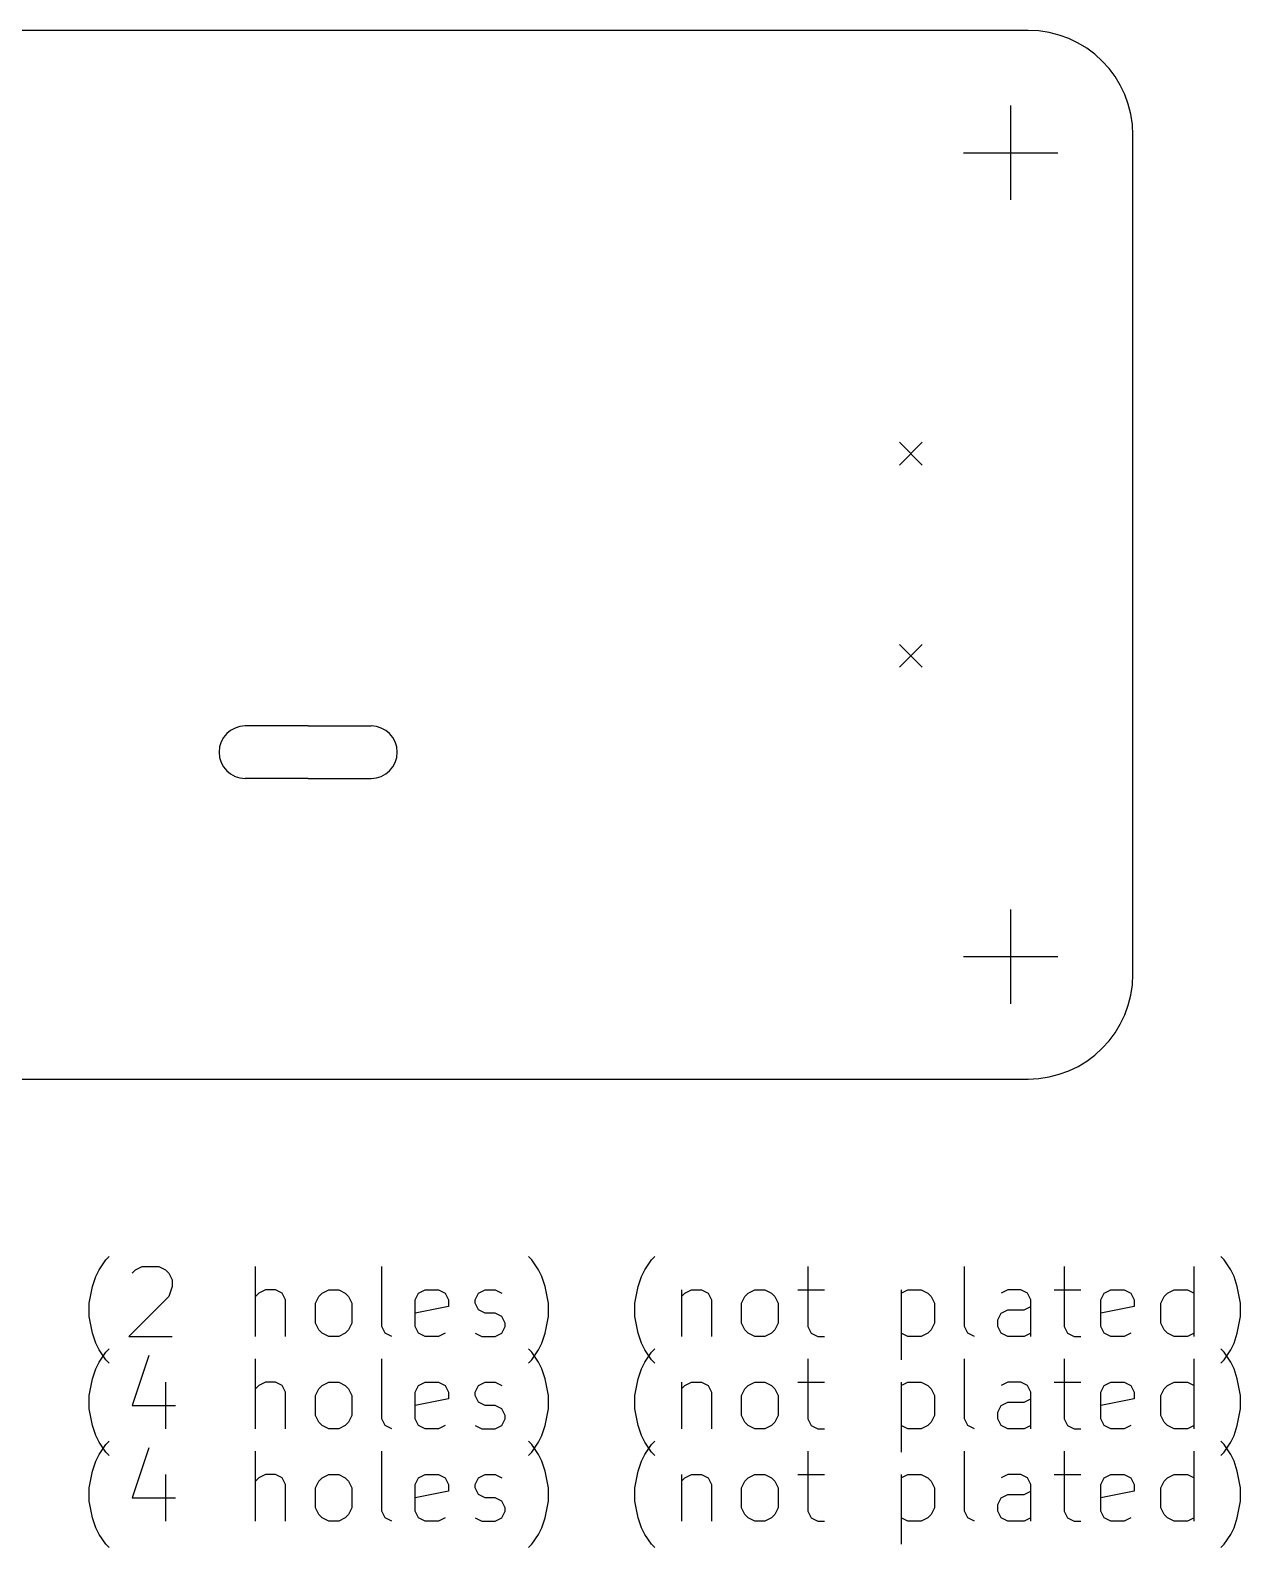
# Model space of a CAD drawing. Extents: x 3.5 to 6.26, y -5.33 to -3.62.
# Drawn here: x 4.9 to 6.263, y -5.331 to -3.622 of the extents above; entities that cross this region are included whole.
import ezdxf

# ---------------------------------------------------------------- set-up
doc = ezdxf.new("R2010")
doc.units = 0
doc.header["$MEASUREMENT"] = 0
doc.layers.add('BLACK', color=7, linetype='CONTINUOUS')

msp = doc.modelspace()

# ---------------------------------------------------------------- linework, layer by layer
at = {"layer": 'BLACK', "linetype": 'CONTINUOUS'}
for p, q in [((6.02362, -3.62205), (3.70079, -3.62205)), ((6.00394, -3.70669), (6.00394, -3.81299)), ((6.14173, -4.68504), (6.14173, -3.74016)), ((5.95079, -3.75984), (6.05709, -3.75984)), ((5.87874, -4.08602), (5.90433, -4.11161)), ((5.90433, -4.08602), (5.87874, -4.11161)), ((5.87874, -4.31358), (5.90433, -4.33917)), ((5.90433, -4.31358), (5.87874, -4.33917)), ((5.2126, -4.40551), (5.14173, -4.40551)), ((5.2126, -4.40551), (5.28346, -4.40551)), ((5.2126, -4.46457), (5.14173, -4.46457)), ((5.2126, -4.46457), (5.28346, -4.46457)), ((6.00394, -4.6122), (6.00394, -4.7185)), ((5.95079, -4.66535), (6.05709, -4.66535)), ((3.70079, -4.80315), (6.02362, -4.80315)), ((4.97697, -5.01811), (4.98446, -5.00686)), ((4.98446, -5.00686), (4.98821, -5.00312)), ((5.4644, -5.00686), (5.46065, -5.00312)), ((5.4719, -5.01811), (5.4644, -5.00686)), ((5.59189, -5.01811), (5.59939, -5.00686)), ((5.59939, -5.00686), (5.60314, -5.00312)), ((6.24431, -5.00686), (6.24056, -5.00312)), ((6.25181, -5.01811), (6.24431, -5.00686)), ((4.97322, -5.02561), (4.97697, -5.01811)), ((5.01446, -5.02186), (5.01821, -5.01811)), ((5.01821, -5.01811), (5.02571, -5.01436)), ((5.02571, -5.01436), (5.04446, -5.01436)), ((5.04446, -5.01436), (5.05196, -5.01811)), ((5.05196, -5.01811), (5.05571, -5.02186)), ((5.05571, -5.02186), (5.05945, -5.02936)), ((5.15319, -5.0931), (5.15319, -5.01436)), ((5.29568, -5.08186), (5.29568, -5.01436)), ((5.47565, -5.02561), (5.4719, -5.01811)), ((5.58814, -5.02561), (5.59189, -5.01811)), ((5.77562, -5.01436), (5.77562, -5.08186)), ((5.95184, -5.08186), (5.95184, -5.01436)), ((6.06433, -5.01436), (6.06433, -5.08186)), ((6.21056, -5.0931), (6.21056, -5.01436)), ((6.25556, -5.02561), (6.25181, -5.01811)), ((4.96572, -5.05561), (4.96947, -5.03686)), ((4.96947, -5.03686), (4.97322, -5.02561)), ((5.05945, -5.03686), (5.05571, -5.04811)), ((5.05945, -5.02936), (5.05945, -5.03686)), ((5.16444, -5.04061), (5.15694, -5.04436)), ((5.17569, -5.04061), (5.16444, -5.04061)), ((5.18319, -5.04436), (5.17569, -5.04061)), ((5.22818, -5.04436), (5.23568, -5.04061)), ((5.23568, -5.04061), (5.24693, -5.04061)), ((5.24693, -5.04061), (5.25443, -5.04436)), ((5.33692, -5.04436), (5.34442, -5.04061)), ((5.34442, -5.04061), (5.35942, -5.04061)), ((5.35942, -5.04061), (5.36692, -5.04436)), ((5.40441, -5.04436), (5.41191, -5.04061)), ((5.41191, -5.04061), (5.42316, -5.04061)), ((5.42316, -5.04061), (5.43066, -5.04436)), ((5.4794, -5.03686), (5.47565, -5.02561)), ((5.48315, -5.05561), (5.4794, -5.03686)), ((5.58064, -5.05561), (5.58439, -5.03686)), ((5.58439, -5.03686), (5.58814, -5.02561)), ((5.63313, -5.04061), (5.63313, -5.0931)), ((5.63688, -5.04436), (5.64438, -5.04061)), ((5.64438, -5.04061), (5.65563, -5.04061)), ((5.65563, -5.04061), (5.66313, -5.04436)), ((5.70812, -5.04436), (5.71562, -5.04061)), ((5.71562, -5.04061), (5.72687, -5.04061)), ((5.72687, -5.04061), (5.73437, -5.04436)), ((5.76437, -5.04061), (5.79436, -5.04061)), ((5.8806, -5.04061), (5.8806, -5.11935)), ((5.8806, -5.04436), (5.8881, -5.04061)), ((5.8881, -5.04061), (5.9031, -5.04061)), ((5.9031, -5.04061), (5.9106, -5.04436)), ((6.00059, -5.04061), (5.99309, -5.04436)), ((6.01559, -5.04061), (6.00059, -5.04061)), ((6.02308, -5.04436), (6.01559, -5.04061)), ((6.05308, -5.04061), (6.08308, -5.04061)), ((6.10932, -5.04436), (6.11682, -5.04061)), ((6.11682, -5.04061), (6.13182, -5.04061)), ((6.13182, -5.04061), (6.13932, -5.04436)), ((6.18056, -5.04436), (6.18806, -5.04061)), ((6.18806, -5.04061), (6.20306, -5.04061)), ((6.20306, -5.04061), (6.21056, -5.04436)), ((6.2593, -5.03686), (6.25556, -5.02561)), ((6.26305, -5.05561), (6.2593, -5.03686)), ((4.96572, -5.07061), (4.96572, -5.05561)), ((5.05571, -5.04811), (5.01071, -5.0931)), ((5.15694, -5.04436), (5.15319, -5.04811)), ((5.18694, -5.05186), (5.18319, -5.04436)), ((5.18694, -5.0931), (5.18694, -5.05186)), ((5.22068, -5.05561), (5.22443, -5.04811)), ((5.22068, -5.07811), (5.22068, -5.05561)), ((5.22443, -5.04811), (5.22818, -5.04436)), ((5.25443, -5.04436), (5.25818, -5.04811)), ((5.25818, -5.04811), (5.26193, -5.05561)), ((5.26193, -5.05561), (5.26193, -5.07811)), ((5.33317, -5.05186), (5.33692, -5.04436)), ((5.33317, -5.08186), (5.33317, -5.05186)), ((5.36692, -5.04436), (5.37067, -5.05186)), ((5.37067, -5.05186), (5.37067, -5.05936)), ((5.40066, -5.05186), (5.40441, -5.04436)), ((5.40066, -5.05561), (5.40066, -5.05186)), ((5.40441, -5.06311), (5.40066, -5.05561)), ((5.48315, -5.07061), (5.48315, -5.05561)), ((5.58064, -5.07061), (5.58064, -5.05561)), ((5.63313, -5.04811), (5.63688, -5.04436)), ((5.66313, -5.04436), (5.66688, -5.05186)), ((5.66688, -5.05186), (5.66688, -5.0931)), ((5.70062, -5.05561), (5.70437, -5.04811)), ((5.70062, -5.07811), (5.70062, -5.05561)), ((5.70437, -5.04811), (5.70812, -5.04436)), ((5.73437, -5.04436), (5.73812, -5.04811)), ((5.73812, -5.04811), (5.74187, -5.05561)), ((5.74187, -5.05561), (5.74187, -5.07811)), ((5.9106, -5.04436), (5.91435, -5.04811)), ((5.91435, -5.04811), (5.9181, -5.05561)), ((5.9181, -5.05561), (5.9181, -5.07811)), ((6.02683, -5.05186), (6.02308, -5.04436)), ((6.02683, -5.0931), (6.02683, -5.05186)), ((6.10557, -5.05186), (6.10932, -5.04436)), ((6.10557, -5.08186), (6.10557, -5.05186)), ((6.13932, -5.04436), (6.14307, -5.05186)), ((6.14307, -5.05186), (6.14307, -5.05936)), ((6.17307, -5.05561), (6.17682, -5.04811)), ((6.17307, -5.07811), (6.17307, -5.05561)), ((6.17682, -5.04811), (6.18056, -5.04436)), ((6.26305, -5.07061), (6.26305, -5.05561)), ((4.96947, -5.08935), (4.96572, -5.07061)), ((5.37067, -5.05936), (5.33317, -5.06686)), ((5.41191, -5.06686), (5.40441, -5.06311)), ((5.42316, -5.06686), (5.41191, -5.06686)), ((5.43066, -5.07061), (5.42316, -5.06686)), ((5.43441, -5.07811), (5.43066, -5.07061)), ((5.4794, -5.08935), (5.48315, -5.07061)), ((5.58439, -5.08935), (5.58064, -5.07061)), ((5.98934, -5.07436), (5.99309, -5.06686)), ((5.98934, -5.08186), (5.98934, -5.07436)), ((5.99309, -5.06686), (6.00059, -5.06311)), ((6.00059, -5.06311), (6.01933, -5.06311)), ((6.01933, -5.06311), (6.02683, -5.05936)), ((6.14307, -5.05936), (6.10557, -5.06686)), ((6.2593, -5.08935), (6.26305, -5.07061)), ((4.97322, -5.1006), (4.96947, -5.08935)), ((5.22443, -5.0856), (5.22068, -5.07811)), ((5.22818, -5.08935), (5.22443, -5.0856)), ((5.23568, -5.0931), (5.22818, -5.08935)), ((5.25443, -5.08935), (5.24693, -5.0931)), ((5.25818, -5.0856), (5.25443, -5.08935)), ((5.26193, -5.07811), (5.25818, -5.0856)), ((5.29942, -5.08935), (5.29568, -5.08186)), ((5.30692, -5.0931), (5.29942, -5.08935)), ((5.33692, -5.08935), (5.33317, -5.08186)), ((5.34442, -5.0931), (5.33692, -5.08935)), ((5.36692, -5.08935), (5.35942, -5.0931)), ((5.40066, -5.08935), (5.40816, -5.0931)), ((5.42316, -5.0931), (5.43066, -5.08935)), ((5.43066, -5.08935), (5.43441, -5.08186)), ((5.43441, -5.08186), (5.43441, -5.07811)), ((5.47565, -5.1006), (5.4794, -5.08935)), ((5.58814, -5.1006), (5.58439, -5.08935)), ((5.70437, -5.0856), (5.70062, -5.07811)), ((5.70812, -5.08935), (5.70437, -5.0856)), ((5.71562, -5.0931), (5.70812, -5.08935)), ((5.73437, -5.08935), (5.72687, -5.0931)), ((5.73812, -5.0856), (5.73437, -5.08935)), ((5.74187, -5.07811), (5.73812, -5.0856)), ((5.77562, -5.08186), (5.77936, -5.08935)), ((5.77936, -5.08935), (5.78686, -5.0931)), ((5.8881, -5.0931), (5.8806, -5.08935)), ((5.9106, -5.08935), (5.9031, -5.0931)), ((5.91435, -5.0856), (5.9106, -5.08935)), ((5.9181, -5.07811), (5.91435, -5.0856)), ((5.95559, -5.08935), (5.95184, -5.08186)), ((5.96309, -5.0931), (5.95559, -5.08935)), ((5.99309, -5.08935), (5.98934, -5.08186)), ((6.00059, -5.0931), (5.99309, -5.08935)), ((6.02683, -5.08935), (6.01933, -5.0931)), ((6.06433, -5.08186), (6.06808, -5.08935)), ((6.06808, -5.08935), (6.07558, -5.0931)), ((6.10932, -5.08935), (6.10557, -5.08186)), ((6.11682, -5.0931), (6.10932, -5.08935)), ((6.13932, -5.08935), (6.13182, -5.0931)), ((6.17682, -5.0856), (6.17307, -5.07811)), ((6.18056, -5.08935), (6.17682, -5.0856)), ((6.18806, -5.0931), (6.18056, -5.08935)), ((6.21056, -5.08935), (6.20306, -5.0931)), ((6.25556, -5.1006), (6.2593, -5.08935)), ((4.97697, -5.1081), (4.97322, -5.1006)), ((4.98446, -5.11935), (4.97697, -5.1081)), ((4.98446, -5.1108), (4.98821, -5.10705)), ((5.01071, -5.0931), (5.05945, -5.0931)), ((5.24693, -5.0931), (5.23568, -5.0931)), ((5.35942, -5.0931), (5.34442, -5.0931)), ((5.40816, -5.0931), (5.42316, -5.0931)), ((5.4644, -5.1108), (5.46065, -5.10705)), ((5.4644, -5.11935), (5.4719, -5.1081)), ((5.4719, -5.1081), (5.47565, -5.1006)), ((5.59189, -5.1081), (5.58814, -5.1006)), ((5.59939, -5.11935), (5.59189, -5.1081)), ((5.59939, -5.1108), (5.60314, -5.10705)), ((5.72687, -5.0931), (5.71562, -5.0931)), ((5.78686, -5.0931), (5.79436, -5.0931)), ((5.9031, -5.0931), (5.8881, -5.0931)), ((6.01933, -5.0931), (6.00059, -5.0931)), ((6.07558, -5.0931), (6.08308, -5.0931)), ((6.13182, -5.0931), (6.11682, -5.0931)), ((6.20306, -5.0931), (6.18806, -5.0931)), ((6.24431, -5.1108), (6.24056, -5.10705)), ((6.24431, -5.11935), (6.25181, -5.1081)), ((6.25181, -5.1081), (6.25556, -5.1006)), ((4.97322, -5.12955), (4.97697, -5.12205)), ((4.97697, -5.12205), (4.98446, -5.1108)), ((4.98821, -5.1231), (4.98446, -5.11935)), ((5.03321, -5.11455), (5.01446, -5.17079)), ((5.15319, -5.19704), (5.15319, -5.1183)), ((5.29568, -5.18579), (5.29568, -5.1183)), ((5.46065, -5.1231), (5.4644, -5.11935)), ((5.4719, -5.12205), (5.4644, -5.1108)), ((5.47565, -5.12955), (5.4719, -5.12205)), ((5.58814, -5.12955), (5.59189, -5.12205)), ((5.59189, -5.12205), (5.59939, -5.1108)), ((5.60314, -5.1231), (5.59939, -5.11935)), ((5.77562, -5.1183), (5.77562, -5.18579)), ((5.95184, -5.18579), (5.95184, -5.1183)), ((6.06433, -5.1183), (6.06433, -5.18579)), ((6.21056, -5.19704), (6.21056, -5.1183)), ((6.24056, -5.1231), (6.24431, -5.11935)), ((6.25181, -5.12205), (6.24431, -5.1108)), ((6.25556, -5.12955), (6.25181, -5.12205)), ((4.96572, -5.15955), (4.96947, -5.1408)), ((4.96947, -5.1408), (4.97322, -5.12955)), ((5.4794, -5.1408), (5.47565, -5.12955)), ((5.48315, -5.15955), (5.4794, -5.1408)), ((5.58064, -5.15955), (5.58439, -5.1408)), ((5.58439, -5.1408), (5.58814, -5.12955)), ((6.2593, -5.1408), (6.25556, -5.12955)), ((6.26305, -5.15955), (6.2593, -5.1408)), ((4.96572, -5.17454), (4.96572, -5.15955)), ((5.05196, -5.14455), (5.05196, -5.19704)), ((5.15694, -5.1483), (5.15319, -5.15205)), ((5.16444, -5.14455), (5.15694, -5.1483)), ((5.17569, -5.14455), (5.16444, -5.14455)), ((5.18319, -5.1483), (5.17569, -5.14455)), ((5.18694, -5.1558), (5.18319, -5.1483)), ((5.18694, -5.19704), (5.18694, -5.1558)), ((5.22068, -5.15955), (5.22443, -5.15205)), ((5.22068, -5.18204), (5.22068, -5.15955)), ((5.22443, -5.15205), (5.22818, -5.1483)), ((5.22818, -5.1483), (5.23568, -5.14455)), ((5.23568, -5.14455), (5.24693, -5.14455)), ((5.24693, -5.14455), (5.25443, -5.1483)), ((5.25443, -5.1483), (5.25818, -5.15205)), ((5.25818, -5.15205), (5.26193, -5.15955)), ((5.26193, -5.15955), (5.26193, -5.18204)), ((5.33317, -5.1558), (5.33692, -5.1483)), ((5.33317, -5.18579), (5.33317, -5.1558)), ((5.33692, -5.1483), (5.34442, -5.14455)), ((5.34442, -5.14455), (5.35942, -5.14455)), ((5.35942, -5.14455), (5.36692, -5.1483)), ((5.36692, -5.1483), (5.37067, -5.1558)), ((5.37067, -5.1558), (5.37067, -5.1633)), ((5.40066, -5.1558), (5.40441, -5.1483)), ((5.40066, -5.15955), (5.40066, -5.1558)), ((5.40441, -5.16704), (5.40066, -5.15955)), ((5.40441, -5.1483), (5.41191, -5.14455)), ((5.41191, -5.14455), (5.42316, -5.14455)), ((5.42316, -5.14455), (5.43066, -5.1483)), ((5.48315, -5.17454), (5.48315, -5.15955)), ((5.58064, -5.17454), (5.58064, -5.15955)), ((5.63313, -5.14455), (5.63313, -5.19704)), ((5.63313, -5.15205), (5.63688, -5.1483)), ((5.63688, -5.1483), (5.64438, -5.14455)), ((5.64438, -5.14455), (5.65563, -5.14455)), ((5.65563, -5.14455), (5.66313, -5.1483)), ((5.66313, -5.1483), (5.66688, -5.1558)), ((5.66688, -5.1558), (5.66688, -5.19704)), ((5.70062, -5.15955), (5.70437, -5.15205)), ((5.70062, -5.18204), (5.70062, -5.15955)), ((5.70437, -5.15205), (5.70812, -5.1483)), ((5.70812, -5.1483), (5.71562, -5.14455)), ((5.71562, -5.14455), (5.72687, -5.14455)), ((5.72687, -5.14455), (5.73437, -5.1483)), ((5.73437, -5.1483), (5.73812, -5.15205)), ((5.73812, -5.15205), (5.74187, -5.15955)), ((5.74187, -5.15955), (5.74187, -5.18204)), ((5.76437, -5.14455), (5.79436, -5.14455)), ((5.8806, -5.14455), (5.8806, -5.22329)), ((5.8806, -5.1483), (5.8881, -5.14455)), ((5.8881, -5.14455), (5.9031, -5.14455)), ((5.9031, -5.14455), (5.9106, -5.1483)), ((5.9106, -5.1483), (5.91435, -5.15205)), ((5.91435, -5.15205), (5.9181, -5.15955)), ((5.9181, -5.15955), (5.9181, -5.18204)), ((6.00059, -5.14455), (5.99309, -5.1483)), ((6.01559, -5.14455), (6.00059, -5.14455)), ((6.02308, -5.1483), (6.01559, -5.14455)), ((6.02683, -5.1558), (6.02308, -5.1483)), ((6.02683, -5.19704), (6.02683, -5.1558)), ((6.05308, -5.14455), (6.08308, -5.14455)), ((6.10557, -5.1558), (6.10932, -5.1483)), ((6.10557, -5.18579), (6.10557, -5.1558)), ((6.10932, -5.1483), (6.11682, -5.14455)), ((6.11682, -5.14455), (6.13182, -5.14455)), ((6.13182, -5.14455), (6.13932, -5.1483)), ((6.13932, -5.1483), (6.14307, -5.1558)), ((6.14307, -5.1558), (6.14307, -5.1633)), ((6.17307, -5.15955), (6.17682, -5.15205)), ((6.17307, -5.18204), (6.17307, -5.15955)), ((6.17682, -5.15205), (6.18056, -5.1483)), ((6.18056, -5.1483), (6.18806, -5.14455)), ((6.18806, -5.14455), (6.20306, -5.14455)), ((6.20306, -5.14455), (6.21056, -5.1483)), ((6.26305, -5.17454), (6.26305, -5.15955)), ((4.96947, -5.19329), (4.96572, -5.17454)), ((5.01446, -5.17079), (5.0632, -5.17079)), ((5.37067, -5.1633), (5.33317, -5.17079)), ((5.41191, -5.17079), (5.40441, -5.16704)), ((5.42316, -5.17079), (5.41191, -5.17079)), ((5.43066, -5.17454), (5.42316, -5.17079)), ((5.43441, -5.18204), (5.43066, -5.17454)), ((5.4794, -5.19329), (5.48315, -5.17454)), ((5.58439, -5.19329), (5.58064, -5.17454)), ((5.98934, -5.17829), (5.99309, -5.17079)), ((5.99309, -5.17079), (6.00059, -5.16704)), ((6.00059, -5.16704), (6.01933, -5.16704)), ((6.01933, -5.16704), (6.02683, -5.1633)), ((6.14307, -5.1633), (6.10557, -5.17079)), ((6.2593, -5.19329), (6.26305, -5.17454)), ((4.97322, -5.20454), (4.96947, -5.19329)), ((5.22443, -5.18954), (5.22068, -5.18204)), ((5.22818, -5.19329), (5.22443, -5.18954)), ((5.23568, -5.19704), (5.22818, -5.19329)), ((5.25443, -5.19329), (5.24693, -5.19704)), ((5.25818, -5.18954), (5.25443, -5.19329)), ((5.26193, -5.18204), (5.25818, -5.18954)), ((5.29942, -5.19329), (5.29568, -5.18579)), ((5.30692, -5.19704), (5.29942, -5.19329)), ((5.33692, -5.19329), (5.33317, -5.18579)), ((5.34442, -5.19704), (5.33692, -5.19329)), ((5.36692, -5.19329), (5.35942, -5.19704)), ((5.40066, -5.19329), (5.40816, -5.19704)), ((5.42316, -5.19704), (5.43066, -5.19329)), ((5.43066, -5.19329), (5.43441, -5.18579)), ((5.43441, -5.18579), (5.43441, -5.18204)), ((5.47565, -5.20454), (5.4794, -5.19329)), ((5.58814, -5.20454), (5.58439, -5.19329)), ((5.70437, -5.18954), (5.70062, -5.18204)), ((5.70812, -5.19329), (5.70437, -5.18954)), ((5.71562, -5.19704), (5.70812, -5.19329)), ((5.73437, -5.19329), (5.72687, -5.19704)), ((5.73812, -5.18954), (5.73437, -5.19329)), ((5.74187, -5.18204), (5.73812, -5.18954)), ((5.77562, -5.18579), (5.77936, -5.19329)), ((5.77936, -5.19329), (5.78686, -5.19704)), ((5.8881, -5.19704), (5.8806, -5.19329)), ((5.9106, -5.19329), (5.9031, -5.19704)), ((5.91435, -5.18954), (5.9106, -5.19329)), ((5.9181, -5.18204), (5.91435, -5.18954)), ((5.95559, -5.19329), (5.95184, -5.18579)), ((5.96309, -5.19704), (5.95559, -5.19329)), ((5.98934, -5.18579), (5.98934, -5.17829)), ((5.99309, -5.19329), (5.98934, -5.18579)), ((6.00059, -5.19704), (5.99309, -5.19329)), ((6.02683, -5.19329), (6.01933, -5.19704)), ((6.06433, -5.18579), (6.06808, -5.19329)), ((6.06808, -5.19329), (6.07558, -5.19704)), ((6.10932, -5.19329), (6.10557, -5.18579)), ((6.11682, -5.19704), (6.10932, -5.19329)), ((6.13932, -5.19329), (6.13182, -5.19704)), ((6.17682, -5.18954), (6.17307, -5.18204)), ((6.18056, -5.19329), (6.17682, -5.18954)), ((6.18806, -5.19704), (6.18056, -5.19329)), ((6.21056, -5.19329), (6.20306, -5.19704)), ((6.25556, -5.20454), (6.2593, -5.19329)), ((4.97697, -5.21204), (4.97322, -5.20454)), ((4.98446, -5.22329), (4.97697, -5.21204)), ((4.98446, -5.21474), (4.98821, -5.21099)), ((5.24693, -5.19704), (5.23568, -5.19704)), ((5.35942, -5.19704), (5.34442, -5.19704)), ((5.40816, -5.19704), (5.42316, -5.19704)), ((5.4644, -5.21474), (5.46065, -5.21099)), ((5.4644, -5.22329), (5.4719, -5.21204)), ((5.4719, -5.21204), (5.47565, -5.20454)), ((5.59189, -5.21204), (5.58814, -5.20454)), ((5.59939, -5.22329), (5.59189, -5.21204)), ((5.59939, -5.21474), (5.60314, -5.21099)), ((5.72687, -5.19704), (5.71562, -5.19704)), ((5.78686, -5.19704), (5.79436, -5.19704)), ((5.9031, -5.19704), (5.8881, -5.19704)), ((6.01933, -5.19704), (6.00059, -5.19704)), ((6.07558, -5.19704), (6.08308, -5.19704)), ((6.13182, -5.19704), (6.11682, -5.19704)), ((6.20306, -5.19704), (6.18806, -5.19704)), ((6.24431, -5.21474), (6.24056, -5.21099)), ((6.24431, -5.22329), (6.25181, -5.21204)), ((6.25181, -5.21204), (6.25556, -5.20454)), ((4.97322, -5.23349), (4.97697, -5.22599)), ((4.97697, -5.22599), (4.98446, -5.21474)), ((4.98821, -5.22704), (4.98446, -5.22329)), ((5.03321, -5.21849), (5.01446, -5.27473)), ((5.15319, -5.30098), (5.15319, -5.22224)), ((5.29568, -5.28973), (5.29568, -5.22224)), ((5.46065, -5.22704), (5.4644, -5.22329)), ((5.4719, -5.22599), (5.4644, -5.21474)), ((5.47565, -5.23349), (5.4719, -5.22599)), ((5.58814, -5.23349), (5.59189, -5.22599)), ((5.59189, -5.22599), (5.59939, -5.21474)), ((5.60314, -5.22704), (5.59939, -5.22329)), ((5.77562, -5.22224), (5.77562, -5.28973)), ((5.95184, -5.28973), (5.95184, -5.22224)), ((6.06433, -5.22224), (6.06433, -5.28973)), ((6.21056, -5.30098), (6.21056, -5.22224)), ((6.24056, -5.22704), (6.24431, -5.22329)), ((6.25181, -5.22599), (6.24431, -5.21474)), ((6.25556, -5.23349), (6.25181, -5.22599)), ((4.96572, -5.26348), (4.96947, -5.24473)), ((4.96947, -5.24473), (4.97322, -5.23349)), ((5.4794, -5.24473), (5.47565, -5.23349)), ((5.48315, -5.26348), (5.4794, -5.24473)), ((5.58064, -5.26348), (5.58439, -5.24473)), ((5.58439, -5.24473), (5.58814, -5.23349)), ((6.2593, -5.24473), (6.25556, -5.23349)), ((6.26305, -5.26348), (6.2593, -5.24473)), ((5.05196, -5.24848), (5.05196, -5.30098)), ((5.15694, -5.25223), (5.15319, -5.25598)), ((5.16444, -5.24848), (5.15694, -5.25223)), ((5.17569, -5.24848), (5.16444, -5.24848)), ((5.18319, -5.25223), (5.17569, -5.24848)), ((5.18694, -5.25973), (5.18319, -5.25223)), ((5.18694, -5.30098), (5.18694, -5.25973)), ((5.22068, -5.26348), (5.22443, -5.25598)), ((5.22443, -5.25598), (5.22818, -5.25223)), ((5.22818, -5.25223), (5.23568, -5.24848)), ((5.23568, -5.24848), (5.24693, -5.24848)), ((5.24693, -5.24848), (5.25443, -5.25223)), ((5.25443, -5.25223), (5.25818, -5.25598)), ((5.25818, -5.25598), (5.26193, -5.26348)), ((5.33317, -5.25973), (5.33692, -5.25223)), ((5.33317, -5.28973), (5.33317, -5.25973)), ((5.33692, -5.25223), (5.34442, -5.24848)), ((5.34442, -5.24848), (5.35942, -5.24848)), ((5.35942, -5.24848), (5.36692, -5.25223)), ((5.36692, -5.25223), (5.37067, -5.25973)), ((5.37067, -5.25973), (5.37067, -5.26723)), ((5.40066, -5.25973), (5.40441, -5.25223)), ((5.40066, -5.26348), (5.40066, -5.25973)), ((5.40441, -5.25223), (5.41191, -5.24848)), ((5.41191, -5.24848), (5.42316, -5.24848)), ((5.42316, -5.24848), (5.43066, -5.25223)), ((5.63313, -5.24848), (5.63313, -5.30098)), ((5.63313, -5.25598), (5.63688, -5.25223)), ((5.63688, -5.25223), (5.64438, -5.24848)), ((5.64438, -5.24848), (5.65563, -5.24848)), ((5.65563, -5.24848), (5.66313, -5.25223)), ((5.66313, -5.25223), (5.66688, -5.25973)), ((5.66688, -5.25973), (5.66688, -5.30098)), ((5.70062, -5.26348), (5.70437, -5.25598)), ((5.70437, -5.25598), (5.70812, -5.25223)), ((5.70812, -5.25223), (5.71562, -5.24848)), ((5.71562, -5.24848), (5.72687, -5.24848)), ((5.72687, -5.24848), (5.73437, -5.25223)), ((5.73437, -5.25223), (5.73812, -5.25598)), ((5.73812, -5.25598), (5.74187, -5.26348)), ((5.76437, -5.24848), (5.79436, -5.24848)), ((5.8806, -5.24848), (5.8806, -5.32722)), ((5.8806, -5.25223), (5.8881, -5.24848)), ((5.8881, -5.24848), (5.9031, -5.24848)), ((5.9031, -5.24848), (5.9106, -5.25223)), ((5.9106, -5.25223), (5.91435, -5.25598)), ((5.91435, -5.25598), (5.9181, -5.26348)), ((6.00059, -5.24848), (5.99309, -5.25223)), ((6.01559, -5.24848), (6.00059, -5.24848)), ((6.02308, -5.25223), (6.01559, -5.24848)), ((6.02683, -5.25973), (6.02308, -5.25223)), ((6.02683, -5.30098), (6.02683, -5.25973)), ((6.05308, -5.24848), (6.08308, -5.24848)), ((6.10557, -5.25973), (6.10932, -5.25223)), ((6.10557, -5.28973), (6.10557, -5.25973)), ((6.10932, -5.25223), (6.11682, -5.24848)), ((6.11682, -5.24848), (6.13182, -5.24848)), ((6.13182, -5.24848), (6.13932, -5.25223)), ((6.13932, -5.25223), (6.14307, -5.25973)), ((6.14307, -5.25973), (6.14307, -5.26723)), ((6.17307, -5.26348), (6.17682, -5.25598)), ((6.17682, -5.25598), (6.18056, -5.25223)), ((6.18056, -5.25223), (6.18806, -5.24848)), ((6.18806, -5.24848), (6.20306, -5.24848)), ((6.20306, -5.24848), (6.21056, -5.25223)), ((4.96572, -5.27848), (4.96572, -5.26348)), ((4.96947, -5.29723), (4.96572, -5.27848)), ((5.01446, -5.27473), (5.0632, -5.27473)), ((5.22068, -5.28598), (5.22068, -5.26348)), ((5.26193, -5.26348), (5.26193, -5.28598)), ((5.37067, -5.26723), (5.33317, -5.27473)), ((5.40441, -5.27098), (5.40066, -5.26348)), ((5.41191, -5.27473), (5.40441, -5.27098)), ((5.42316, -5.27473), (5.41191, -5.27473)), ((5.43066, -5.27848), (5.42316, -5.27473)), ((5.43441, -5.28598), (5.43066, -5.27848)), ((5.4794, -5.29723), (5.48315, -5.27848)), ((5.48315, -5.27848), (5.48315, -5.26348)), ((5.58064, -5.27848), (5.58064, -5.26348)), ((5.58439, -5.29723), (5.58064, -5.27848)), ((5.70062, -5.28598), (5.70062, -5.26348)), ((5.74187, -5.26348), (5.74187, -5.28598)), ((5.9181, -5.26348), (5.9181, -5.28598)), ((5.98934, -5.28223), (5.99309, -5.27473)), ((5.99309, -5.27473), (6.00059, -5.27098)), ((6.00059, -5.27098), (6.01933, -5.27098)), ((6.01933, -5.27098), (6.02683, -5.26723)), ((6.14307, -5.26723), (6.10557, -5.27473)), ((6.17307, -5.28598), (6.17307, -5.26348)), ((6.2593, -5.29723), (6.26305, -5.27848)), ((6.26305, -5.27848), (6.26305, -5.26348)), ((4.97322, -5.30848), (4.96947, -5.29723)), ((5.22443, -5.29348), (5.22068, -5.28598)), ((5.22818, -5.29723), (5.22443, -5.29348)), ((5.23568, -5.30098), (5.22818, -5.29723)), ((5.25443, -5.29723), (5.24693, -5.30098)), ((5.25818, -5.29348), (5.25443, -5.29723)), ((5.26193, -5.28598), (5.25818, -5.29348)), ((5.29942, -5.29723), (5.29568, -5.28973)), ((5.30692, -5.30098), (5.29942, -5.29723)), ((5.33692, -5.29723), (5.33317, -5.28973)), ((5.34442, -5.30098), (5.33692, -5.29723)), ((5.36692, -5.29723), (5.35942, -5.30098)), ((5.40066, -5.29723), (5.40816, -5.30098)), ((5.42316, -5.30098), (5.43066, -5.29723)), ((5.43066, -5.29723), (5.43441, -5.28973)), ((5.43441, -5.28973), (5.43441, -5.28598)), ((5.47565, -5.30848), (5.4794, -5.29723)), ((5.58814, -5.30848), (5.58439, -5.29723)), ((5.70437, -5.29348), (5.70062, -5.28598)), ((5.70812, -5.29723), (5.70437, -5.29348)), ((5.71562, -5.30098), (5.70812, -5.29723)), ((5.73437, -5.29723), (5.72687, -5.30098)), ((5.73812, -5.29348), (5.73437, -5.29723)), ((5.74187, -5.28598), (5.73812, -5.29348)), ((5.77562, -5.28973), (5.77936, -5.29723)), ((5.77936, -5.29723), (5.78686, -5.30098)), ((5.8881, -5.30098), (5.8806, -5.29723)), ((5.9106, -5.29723), (5.9031, -5.30098)), ((5.91435, -5.29348), (5.9106, -5.29723)), ((5.9181, -5.28598), (5.91435, -5.29348)), ((5.95559, -5.29723), (5.95184, -5.28973)), ((5.96309, -5.30098), (5.95559, -5.29723)), ((5.98934, -5.28973), (5.98934, -5.28223)), ((5.99309, -5.29723), (5.98934, -5.28973)), ((6.00059, -5.30098), (5.99309, -5.29723)), ((6.02683, -5.29723), (6.01933, -5.30098)), ((6.06433, -5.28973), (6.06808, -5.29723)), ((6.06808, -5.29723), (6.07558, -5.30098)), ((6.10932, -5.29723), (6.10557, -5.28973)), ((6.11682, -5.30098), (6.10932, -5.29723)), ((6.13932, -5.29723), (6.13182, -5.30098)), ((6.17682, -5.29348), (6.17307, -5.28598)), ((6.18056, -5.29723), (6.17682, -5.29348)), ((6.18806, -5.30098), (6.18056, -5.29723)), ((6.21056, -5.29723), (6.20306, -5.30098)), ((6.25556, -5.30848), (6.2593, -5.29723)), ((4.97697, -5.31598), (4.97322, -5.30848)), ((5.24693, -5.30098), (5.23568, -5.30098)), ((5.35942, -5.30098), (5.34442, -5.30098)), ((5.40816, -5.30098), (5.42316, -5.30098)), ((5.4719, -5.31598), (5.47565, -5.30848)), ((5.59189, -5.31598), (5.58814, -5.30848)), ((5.72687, -5.30098), (5.71562, -5.30098)), ((5.78686, -5.30098), (5.79436, -5.30098)), ((5.9031, -5.30098), (5.8881, -5.30098)), ((6.01933, -5.30098), (6.00059, -5.30098)), ((6.07558, -5.30098), (6.08308, -5.30098)), ((6.13182, -5.30098), (6.11682, -5.30098)), ((6.20306, -5.30098), (6.18806, -5.30098)), ((6.25181, -5.31598), (6.25556, -5.30848)), ((4.98446, -5.32722), (4.97697, -5.31598)), ((4.98821, -5.33097), (4.98446, -5.32722)), ((5.46065, -5.33097), (5.4644, -5.32722)), ((5.4644, -5.32722), (5.4719, -5.31598)), ((5.59939, -5.32722), (5.59189, -5.31598)), ((5.60314, -5.33097), (5.59939, -5.32722)), ((6.24056, -5.33097), (6.24431, -5.32722)), ((6.24431, -5.32722), (6.25181, -5.31598))]:
    msp.add_line(p, q, dxfattribs=at)
at = {"layer": 'BLACK'}
for centre, radius, start, end in [((6.02362, -3.74016), 0.11811, 0, 90), ((5.14173, -4.43504), 0.02953, -270, -90), ((5.28346, -4.43504), 0.02953, -90, 90), ((6.02362, -4.68504), 0.11811, -90, 0)]:
    msp.add_arc(centre, radius, start, end, dxfattribs=at)

doc.saveas('drawing.dxf')
